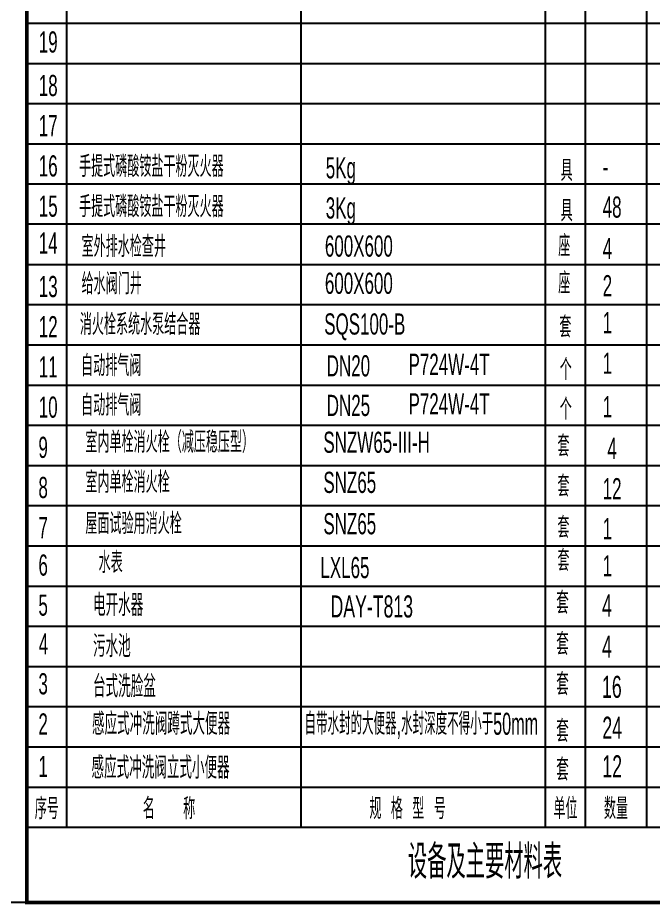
# Model space of a CAD drawing. Header units: inches. Extents: x -1293886 to -986005, y -15154 to 203628.
# Drawn here: x -1240992 to -1226565, y 162585 to 182697 of the extents above; entities that cross this region are included whole.
import ezdxf
from ezdxf.enums import TextEntityAlignment as Align

# ---------------------------------------------------------------- set-up
doc = ezdxf.new("R2010")
doc.units = ezdxf.units.IN
doc.header["$LTSCALE"] = 100
doc.header["$MEASUREMENT"] = 0
doc.layers.get('0').update_dxf_attribs({"color": 252})
doc.layers.add('图框', color=7, linetype='Continuous')
doc.styles.add('DIM_FONT', font='bzxw.shx', dxfattribs={"width": 0.55, "bigfont": 'bzhz.shx'})

msp = doc.modelspace()

# ---------------------------------------------------------------- linework, layer by layer
for p, q in [((-1239875.8, 164332.7), (-1239875.8, 198076.2)), ((-1234558, 164332.7), (-1234558, 198076.2)), ((-1229014, 164332.7), (-1229014, 198076.2)), ((-1228102, 164332.7), (-1228102, 198076.2)), ((-1226710, 164332.7), (-1226710, 198076.2)), ((-1240787.8, 182572.7), (-1220233.8, 182572.7)), ((-1240787.8, 181660.7), (-1220233.8, 181660.7)), ((-1240787.8, 180748.7), (-1220233.8, 180748.7)), ((-1240787.8, 179836.7), (-1220233.8, 179836.7)), ((-1240787.8, 178924.7), (-1220233.8, 178924.7)), ((-1220233.8, 178012.7), (-1240787.8, 178012.7)), ((-1240787.8, 177100.7), (-1220233.8, 177100.7)), ((-1240787.8, 176188.7), (-1220233.8, 176188.7)), ((-1240787.8, 175276.7), (-1220233.8, 175276.7)), ((-1240787.8, 174364.7), (-1220233.8, 174364.7)), ((-1240787.8, 173452.7), (-1220233.8, 173452.7)), ((-1240787.8, 172540.7), (-1220233.8, 172540.7)), ((-1240787.8, 171628.7), (-1220233.8, 171628.7)), ((-1240787.8, 170716.7), (-1220233.8, 170716.7)), ((-1240787.8, 169804.7), (-1220233.8, 169804.7)), ((-1240787.8, 168892.7), (-1220233.8, 168892.7)), ((-1240787.8, 167980.7), (-1220233.8, 167980.7)), ((-1240787.8, 167068.7), (-1220233.8, 167068.7)), ((-1240787.8, 166156.7), (-1220233.8, 166156.7)), ((-1240787.8, 165244.7), (-1220233.8, 165244.7)), ((-1240787.8, 164332.7), (-1220233.8, 164332.7))]:
    msp.add_line(p, q)
at = {"const_width": 85.3}
msp.add_lwpolyline([(-1220233.8, 162627.7), (-1240787.8, 162627.7), (-1240787.8, 198076.2), (-1220233.8, 198076.2)], dxfattribs=at)
at = {"layer": '图框', "color": 4, "const_width": 50}
msp.add_lwpolyline([(-1269133.8, 162627.7), (-1269133.8, 202627.7), (-1213233.8, 202627.7), (-1213233.8, 162627.7)], close=True, dxfattribs=at)

# ---------------------------------------------------------------- texts
at = {"style": 'DIM_FONT'}
for s, height, width, p in [('19', 480, 0.6, (-1240514.2, 181906.4)), ('18', 480, 0.6, (-1240514.2, 180919.2)), ('17', 480, 0.6, (-1240514.2, 180007.2)), ('手提式磷酸铵盐干粉灭火器', 480, 0.6, (-1239600.1, 179084.2)), ('16', 480, 0.6, (-1240514.2, 179095.2)), ('5Kg', 480, 0.6, (-1233999.5, 179052.6)), ('具', 480, 0.6, (-1228668.5, 178991.5)), ('-', 480, 0.6, (-1227713.1, 179073.4)), ('15', 480, 0.6, (-1240514.2, 178183.2)), ('手提式磷酸铵盐干粉灭火器', 480, 0.6, (-1239600.1, 178172.2)), ('3Kg', 480, 0.6, (-1233999.5, 178140.6)), ('48', 480, 0.6, (-1227713.1, 178161.4)), ('具', 480, 0.6, (-1228668.5, 178079.5)), ('14', 480, 0.6, (-1240514.2, 177345.6)), ('室外排水检查井', 480, 0.6, (-1239543.2, 177266.4)), ('座', 480, 0.6, (-1228722.3, 177280.4)), ('600X600', 480, 0.6, (-1234019, 177276.8)), ('4', 480, 0.6, (-1227713.1, 177221.5)), ('13', 480, 0.6, (-1240514.2, 176359.2)), ('给水阀门井', 480, 0.6, (-1239543.2, 176422.4)), ('600X600', 480, 0.6, (-1234019, 176432.8)), ('座', 480, 0.6, (-1228722.3, 176436.4)), ('2', 480, 0.6, (-1227713.1, 176377.5)), ('消火栓系统水泵结合器', 480, 0.6, (-1239581.9, 175499.2)), ('SQS100-B', 480, 0.6, (-1234034.9, 175508.8)), ('1', 480, 0.6, (-1227713.1, 175540.5)), ('12', 480, 0.6, (-1240514.2, 175447.2)), ('套', 480, 0.6, (-1228698, 175440.8)), ('11', 480, 0.6, (-1240514.2, 174535.2)), ('自动排气阀', 480, 0.6, (-1239552.7, 174565.1)), ('个', 480, 0.6, (-1228687.4, 174474.7)), ('1', 480, 0.6, (-1227713.1, 174618.3)), ('自动排气阀', 480, 0.6, (-1239552.7, 173667.2)), ('10', 480, 0.6, (-1240514.2, 173623.2)), ('个', 480, 0.6, (-1228687.4, 173576.7)), ('1', 480, 0.6, (-1227713.1, 173632.6)), ('室内单栓消火栓（减压稳压型）', 480, 0.6, (-1239456.7, 172829.3)), ('9', 480, 0.6, (-1240522, 172711.2)), ('SNZW65-III-H', 480, 0.6, (-1234053.9, 172826.2)), ('套', 480, 0.6, (-1228740.4, 172740.3)), ('4', 480, 0.6, (-1227606.6, 172687)), ('室内单栓消火栓', 480, 0.6, (-1239456.7, 171919.2)), ('SNZ65', 480, 0.6, (-1234053.9, 171916.1)), ('套', 480, 0.6, (-1228740.4, 171830.2)), ('8', 480, 0.6, (-1240522, 171799.2)), ('12', 480, 0.6, (-1227713.1, 171771.9)), ('7', 480, 0.6, (-1240522, 170887.2)), ('屋面试验用消火栓', 480, 0.6, (-1239456.7, 170981.5)), ('SNZ65', 480, 0.6, (-1234053.9, 170978.4)), ('套', 480, 0.6, (-1228740.4, 170892.5)), ('1', 480, 0.6, (-1227713.1, 170867.1)), ('水表', 480, 0.6, (-1239155.9, 170099.6)), ('套', 480, 0.6, (-1228740.4, 170143)), ('6', 480, 0.6, (-1240522, 170040.3)), ('LXL65', 480, 0.6, (-1234120.9, 169983.7)), ('1', 480, 0.6, (-1227713.1, 170022.5)), ('5', 480, 0.6, (-1240522, 169131.8)), ('电开水器', 500, 0.6, (-1239282.4, 169123.9)), ('DAY-T813', 500, 0.6, (-1233890.9, 169091.3)), ('套', 500, 0.6, (-1228766.6, 169171.8)), ('4', 500, 0.6, (-1227727.8, 169113.2)), ('污水池', 500, 0.6, (-1239282.4, 168190.6)), ('套', 500, 0.6, (-1228766.6, 168238.5)), ('4', 480, 0.6, (-1240514.2, 168252.2)), ('4', 500, 0.6, (-1227727.8, 168179.9)), ('3', 480, 0.6, (-1240522, 167347.4)), ('台式洗脸盆', 500, 0.6, (-1239282.4, 167278.6)), ('套', 500, 0.6, (-1228766.6, 167326.5)), ('16', 500, 0.6, (-1227727.8, 167267.9)), ('感应式冲洗阀蹲式大便器', 500, 0.6, (-1239305.5, 166428.5)), ('自带水封的大便器,水封深度不得小于50mm', 500, 0.55, (-1234481.8, 166429.7)), ('2', 480, 0.6, (-1240522, 166435)), ('套', 500, 0.6, (-1228766.8, 166264.1)), ('24', 500, 0.6, (-1227720.1, 166340.2)), ('1', 480, 0.6, (-1240522, 165469.8)), ('感应式冲洗阀立式小便器', 500, 0.6, (-1239317.5, 165434.3)), ('套', 500, 0.6, (-1228766.8, 165389.9)), ('12', 500, 0.6, (-1227720.1, 165465.9))]:
    msp.add_text(s, height=height, dxfattribs=dict(at, width=width)).set_placement(p)
at = {"style": 'DIM_FONT', "width": 0.6}
for s, p in [('DN20', (-1233485, 174560.1)), ('DN25', (-1233485, 173662.1)), ('序号', (-1240331.8, 164515.1)), ('名      称', (-1237557.7, 164515.1)), ('规  格  型  号', (-1232141.6, 164515.1)), ('单位', (-1228558, 164515.1)), ('数量', (-1227411.3, 164515.1))]:
    msp.add_text(s, height=480, dxfattribs=at).set_placement(p, align=Align.CENTER)
for p in [(-1231200.1, 175074.5), (-1231200.1, 174176.5)]:
    msp.add_text('P724W-4T', height=480, dxfattribs=at).set_placement(p, align=Align.TOP_CENTER)
msp.add_text('设备及主要材料表', height=768, dxfattribs=at).set_placement((-1230384.4, 163590.1), align=Align.MIDDLE)

doc.saveas('drawing.dxf')
